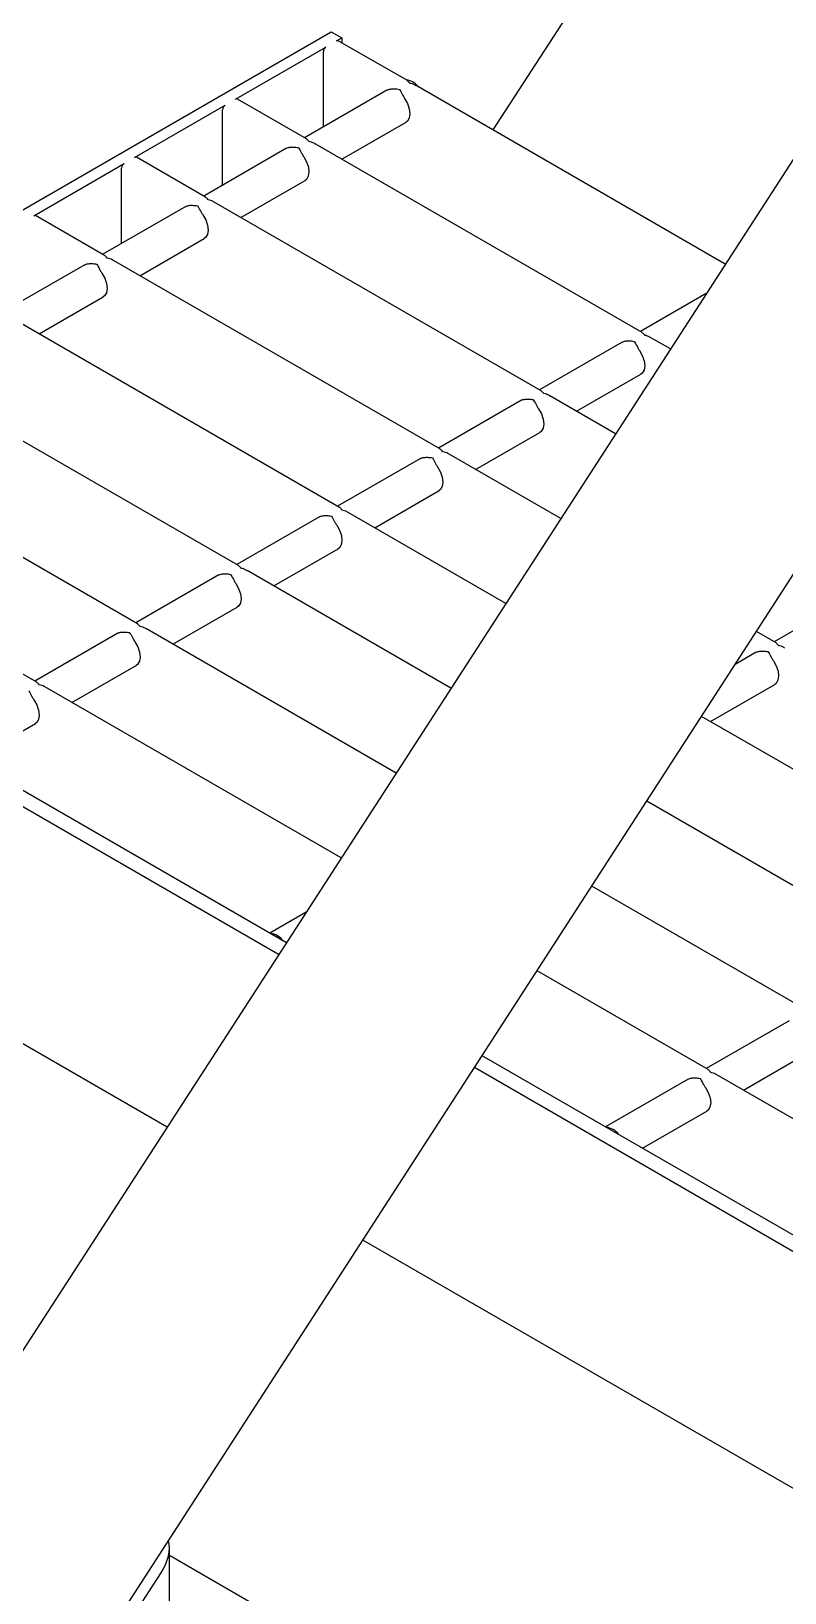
# Model space of a CAD drawing. Header units: millimetres. Extents: x 1293 to 41893, y 1011 to 26911.
# Drawn here: x 35353.7 to 35515, y 8872.2 to 9206.4 of the extents above; entities that cross this region are included whole.
import ezdxf

# ---------------------------------------------------------------- set-up
doc = ezdxf.new("R2010")
doc.units = ezdxf.units.MM
doc.header["$LTSCALE"] = 50
doc.layers.add('PASILLOS', color=2, linetype='Continuous')

msp = doc.modelspace()

# ---------------------------------------------------------------- linework, layer by layer
at = {"layer": 'PASILLOS', "linetype": 'Continuous', "lineweight": 25}
for p, q in [((37170.2453604, 11735.6994003), (35094.1686555, 8525.5678811)), ((35142.7899983, 8511.7793827), (37204.1287586, 11699.1223698)), ((35495.5782999, 9251.8586684), (35452.5226743, 9185.2839505)), ((35219.7956523, 9091.9096086), (35417.922553, 9206.2858338)), ((35417.922553, 9206.2858338), (35420.1711525, 9204.9877449)), ((35419.0486205, 9204.339721), (35420.1711525, 9204.9877449)), ((35434.2173419, 9195.8513939), (35419.4454633, 9204.379018)), ((35420.1711525, 9204.9877449), (35420.1711525, 9203.9600865)), ((35397.4535794, 9191.8731691), (35416.8035565, 9203.0436731)), ((35416.2422905, 9185.9169381), (35416.2422905, 9202.0715318)), ((35502.2564639, 9156.5732449), (35436.0901227, 9194.7702606)), ((35412.6223008, 9183.3848421), (35397.8504222, 9191.9124661)), ((35429.973525, 9193.8438111), (35412.2391985, 9183.6060023)), ((35429.973525, 9193.8438111), (35430.2739407, 9193.9712326)), ((35375.8585383, 9179.4066172), (35395.2085154, 9190.5771212)), ((35394.6472494, 9173.4503862), (35394.6472494, 9189.60498)), ((35420.1773436, 9179.0234087), (35433.9419524, 9186.9695482)), ((35408.3784839, 9181.3772592), (35390.6441574, 9171.1394505)), ((35408.3784839, 9181.3772592), (35408.6788996, 9181.5046807)), ((35484.4643498, 9141.91131), (35414.4950816, 9182.3037087)), ((35354.2634972, 9166.9400654), (35373.6134743, 9178.1105694)), ((35391.0272597, 9170.9182902), (35376.2553811, 9179.4459142)), ((35373.0522083, 9160.9838344), (35373.0522083, 9177.1384281)), ((35398.5823025, 9166.5568568), (35412.3469113, 9174.5029963)), ((35386.7834428, 9168.9107073), (35369.0491163, 9158.6728986)), ((35386.7834428, 9168.9107073), (35387.0838585, 9169.0381289)), ((35462.8693087, 9129.4447581), (35392.9000405, 9169.8371569)), ((35369.4322186, 9158.4517383), (35354.66034, 9166.9793624)), ((35376.9872614, 9154.090305), (35390.7518702, 9162.0364445)), ((35365.1884017, 9156.4441554), (35347.4540752, 9146.2063467)), ((35365.1884017, 9156.4441554), (35365.4888174, 9156.571577)), ((35441.2742676, 9116.9782063), (35371.3049994, 9157.370605)), ((35355.3922204, 9141.6237531), (35369.1568291, 9149.5698926)), ((35498.1815379, 9150.2723946), (35484.0812475, 9142.1324702)), ((35419.6792265, 9104.5116544), (35349.7099583, 9144.9040531)), ((35490.5151534, 9138.4182554), (35486.3371306, 9140.8301767)), ((35480.2205328, 9139.9037271), (35462.4862064, 9129.6659184)), ((35480.2205328, 9139.9037271), (35480.5209485, 9140.0311487)), ((35398.0841854, 9092.0451025), (35328.1149172, 9132.4375013)), ((35470.4243515, 9125.0833247), (35484.1889603, 9133.0294643)), ((35458.6254917, 9127.4371752), (35458.9259074, 9127.5645968)), ((35478.773843, 9120.2632659), (35464.7420895, 9128.3636248)), ((35458.6254917, 9127.4371752), (35440.8911653, 9117.1993665)), ((35376.4891443, 9079.5785507), (35306.5198761, 9119.9709494)), ((35448.8293104, 9112.6167729), (35462.5939192, 9120.5629124)), ((35437.0304506, 9114.9706234), (35419.2961242, 9104.7328146)), ((35437.0304506, 9114.9706234), (35437.3308663, 9115.0980449)), ((35467.0325325, 9102.1082764), (35443.1470484, 9115.8970729)), ((35354.8941032, 9067.1119988), (35284.924835, 9107.5043975)), ((35427.2342693, 9100.150221), (35440.9988781, 9108.0963605)), ((35408.3259803, 9011.333329), (35246.6851345, 9104.646603)), ((35406.6737794, 9008.7786151), (35243.4819617, 9102.9872462)), ((35415.4354095, 9102.5040715), (35397.7010831, 9092.2662628)), ((35415.4354095, 9102.5040715), (35415.7358252, 9102.6314931)), ((35455.2912221, 9083.9532869), (35421.5520073, 9103.430521)), ((35405.6392282, 9087.6836691), (35419.403837, 9095.6298087)), ((35443.5499116, 9065.7982975), (35399.9569662, 9090.9639692)), ((35393.8403684, 9090.0375196), (35376.106042, 9079.7997109)), ((35393.8403684, 9090.0375196), (35394.1407841, 9090.1649412)), ((35530.4675407, 9085.9636432), (35512.7332143, 9075.7258344)), ((35384.0441871, 9075.2171173), (35397.8087959, 9083.1632568)), ((35372.2453273, 9077.5709678), (35354.5110009, 9067.333159)), ((35372.2453273, 9077.5709678), (35372.5457431, 9077.6983893)), ((35431.8086012, 9047.643308), (35378.3619251, 9078.4974173)), ((35513.1163166, 9075.5046742), (35508.9292422, 9077.9218207)), ((35362.449146, 9062.7505654), (35376.2137548, 9070.6967049)), ((35508.8724996, 9073.4970913), (35504.3965817, 9070.9131989)), ((35508.8724996, 9073.4970913), (35509.1729153, 9073.6245129)), ((35382.8095234, 8971.8785332), (35222.0442519, 9064.6863489)), ((35420.0672907, 9029.4883185), (35356.766884, 9066.0308654)), ((35499.0763183, 9058.6766889), (35512.8409271, 9066.6228284)), ((35340.8541049, 9050.2840135), (35354.6187137, 9058.2301531)), ((35563.3633244, 9021.5645902), (35497.1879318, 9059.7668313)), ((35541.7682834, 9009.0980384), (35485.4466213, 9041.6118418)), ((35520.1732423, 8996.6314865), (35473.7053109, 9023.4568523)), ((35412.5774321, 9017.9071321), (35404.7580088, 9013.3930751)), ((35498.5782012, 8984.1649346), (35461.9640004, 9005.3018628)), ((35515.9294253, 8994.6239036), (35498.1950989, 8984.3860949)), ((35644.194294, 8875.1694498), (35450.22269, 8987.1468733)), ((35506.133244, 8979.8035012), (35519.8978527, 8987.7496408)), ((35642.5420931, 8872.6147359), (35448.5704891, 8984.5921594)), ((35494.3343842, 8982.1573517), (35476.6000578, 8971.919543)), ((35494.3343842, 8982.1573517), (35494.6347999, 8982.2847733)), ((35570.4202501, 8942.6914025), (35500.450982, 8983.0838013)), ((35484.5382029, 8967.3369494), (35498.3028116, 8975.2830889)), ((35618.6778371, 8835.714654), (35424.7062331, 8947.6920775)), ((35383.2922084, 7937.1577537), (35383.2922084, 8881.9106983)), ((35415.3988737, 8861.6349002), (35383.2922084, 8880.1696835)), ((35363.1870089, 8848.1420399), (35381.5067314, 8876.4688924))]:
    msp.add_line(p, q, dxfattribs=at)
at = {"layer": 'PASILLOS', "linetype": 'Continuous', "lineweight": 25, "flags": 128}
for points in [[(35433.6415367, 9192.0271608), (35434.2498199, 9190.9532973), (35434.6364187, 9189.8265662), (35434.7639424, 9188.7559423), (35434.6200571, 9187.8449736), (35434.2186792, 9187.1817665), (35433.9419524, 9186.9695482)], [(35412.0464956, 9179.5606089), (35412.6547788, 9178.4867454), (35413.0413776, 9177.3600144), (35413.1689013, 9176.2893905), (35413.025016, 9175.3784217), (35412.6236381, 9174.7152147), (35412.3469113, 9174.5029963)], [(35390.4514545, 9167.0940571), (35391.0597377, 9166.0201935), (35391.4463365, 9164.8934625), (35391.5738602, 9163.8228386), (35391.4299749, 9162.9118698), (35391.028597, 9162.2486628), (35390.7518702, 9162.0364445)], [(35368.8564134, 9154.6275052), (35369.4646966, 9153.5536417), (35369.8512954, 9152.4269106), (35369.9788191, 9151.3562867), (35369.8349338, 9150.445318), (35369.4335559, 9149.7821109), (35369.1568291, 9149.5698926)], [(35483.8885446, 9138.0870769), (35484.4968277, 9137.0132133), (35484.8834266, 9135.8864823), (35485.0109503, 9134.8158584), (35484.867065, 9133.9048896), (35484.465687, 9133.2416826), (35484.1889603, 9133.0294643)], [(35462.2935035, 9125.620525), (35462.9017866, 9124.5466614), (35463.2883855, 9123.4199304), (35463.4159092, 9122.3493065), (35463.2720239, 9121.4383377), (35462.8706459, 9120.7751307), (35462.5939192, 9120.5629124)], [(35440.6984624, 9113.1539731), (35441.3067455, 9112.0801096), (35441.6933444, 9110.9533786), (35441.8208681, 9109.8827546), (35441.6769828, 9108.9717859), (35441.2756048, 9108.3085788), (35440.9988781, 9108.0963605)], [(35419.1034213, 9100.6874212), (35419.7117044, 9099.6135577), (35420.0983033, 9098.4868267), (35420.225827, 9097.4162028), (35420.0819417, 9096.505234), (35419.6805637, 9095.842027), (35419.403837, 9095.6298087)], [(35397.5083802, 9088.2208694), (35398.1166633, 9087.1470058), (35398.5032622, 9086.0202748), (35398.6307859, 9084.9496509), (35398.4869006, 9084.0386821), (35398.0855226, 9083.3754751), (35397.8087959, 9083.1632568)], [(35375.9133391, 9075.7543175), (35376.5216222, 9074.680454), (35376.9082211, 9073.553723), (35377.0357448, 9072.483099), (35376.8918595, 9071.5721303), (35376.4904815, 9070.9089232), (35376.2137548, 9070.6967049)], [(35512.5405114, 9071.680441), (35513.1487945, 9070.6065775), (35513.5353934, 9069.4798465), (35513.662917, 9068.4092226), (35513.5190318, 9067.4982538), (35513.1176538, 9066.8350468), (35512.8409271, 9066.6228284)], [(35354.318298, 9063.2877656), (35354.9265811, 9062.2139021), (35355.31318, 9061.0871711), (35355.4407037, 9060.0165472), (35355.2968184, 9059.1055784), (35354.8954404, 9058.4423714), (35354.6187137, 9058.2301531)], [(35498.0023959, 8980.3407015), (35498.6106791, 8979.2668379), (35498.9972779, 8978.1401069), (35499.1248016, 8977.069483), (35498.9809163, 8976.1585142), (35498.5795384, 8975.4953072), (35498.3028116, 8975.2830889)]]:
    msp.add_lwpolyline(points, dxfattribs=at)
at = {"layer": 'PASILLOS', "linetype": 'Continuous', "lineweight": 25}
for centre, radius, start, end in [((35419.2811258, 9204.0151714), 0.3992382, 65.692880955, 125.617577474), ((35417.4608683, 9202.0160798), 1.2198388, 122.605478341, 177.394521514), ((35433.6739887, 9192.3512382), 3.6366978, 35.264662608, 84.740713925), ((35397.6860847, 9191.5486195), 0.3992382, 65.692880954, 125.617577476), ((35395.8658272, 9189.5495279), 1.2198388, 122.605478341, 177.394521514), ((35374.2707861, 9177.0829761), 1.2198388, 122.60547834, 177.394521515), ((35376.0910436, 9179.0820677), 0.3992382, 65.692880954, 125.617577477), ((35354.4960025, 9166.6155158), 0.3992382, 65.692880955, 125.617577475), ((35404.5977579, 9009.6717591), 3.6366978, 35.264662608, 84.740713925), ((35476.4398069, 8968.198227), 3.6366978, 35.264662608, 84.740713925)]:
    msp.add_arc(centre, radius, start, end, dxfattribs=at)
msp.add_ellipse((35377.1962084, 8878.9573043), major_axis=(4.5287142, 6.5268131), ratio=0.6252181078, start_param=4.7643820231, end_param=5.7924525007, dxfattribs=at)
for points, knots in [([(35434.7640687, 9195.2673858), (35434.7625705, 9195.269649), (35434.5882205, 9195.5330099), (35434.3992042, 9195.6842425), (35434.2118122, 9195.8341756)], [0, 0, 0, 0, 0.0085933525, 1, 1, 1, 1]), ([(35436.0726763, 9194.7451444), (35435.9961519, 9194.7993583), (35435.6073284, 9195.0748212), (35435.1313808, 9195.1859835), (35434.7679914, 9195.2665165), (35434.7640687, 9195.2673858)], [0, 0, 0, 0, 0.1951000564, 0.9913114514, 1, 1, 1, 1]), ([(35430.2739407, 9193.9712326), (35430.3705633, 9193.9954697), (35430.6874387, 9194.0749557), (35431.4615794, 9194.1304914), (35432.1516173, 9194.0520639), (35432.5150813, 9193.9722), (35432.5190047, 9193.9713379)], [0, 0, 0, 0, 0.1723614537, 0.5652622383, 0.9953071929, 1, 1, 1, 1]), ([(35432.5190047, 9193.9713379), (35432.5205033, 9193.9690701), (35432.708089, 9193.6851851), (35432.9873025, 9193.1573119), (35433.3758194, 9192.4316243), (35433.575724, 9192.1273381), (35433.6415367, 9192.0271608)], [0, 0, 0, 0, 0.0046971273, 0.5879730072, 0.8643521995, 1, 1, 1, 1]), ([(35408.6788996, 9181.5046807), (35408.7755222, 9181.5289178), (35409.0923976, 9181.6084038), (35409.8665383, 9181.6639395), (35410.5565762, 9181.585512), (35410.9200402, 9181.5056482), (35410.9239636, 9181.5047861)], [0, 0, 0, 0, 0.1723614537, 0.5652622383, 0.9953071929, 1, 1, 1, 1]), ([(35410.9239636, 9181.5047861), (35410.9254622, 9181.5025182), (35411.1130479, 9181.2186332), (35411.3922614, 9180.69076), (35411.7807783, 9179.9650724), (35411.9806829, 9179.6607862), (35412.0464956, 9179.5606089)], [0, 0, 0, 0, 0.00469712726, 0.5879730072, 0.8643521995, 1, 1, 1, 1]), ([(35413.1690276, 9182.800834), (35413.1675294, 9182.8030971), (35412.9931794, 9183.066458), (35412.8041631, 9183.2176907), (35412.6167711, 9183.3676237)], [0, 0, 0, 0, 0.0085933525, 1, 1, 1, 1]), ([(35414.4776352, 9182.2785925), (35414.4011108, 9182.3328064), (35414.0122873, 9182.6082694), (35413.5363397, 9182.7194316), (35413.1729503, 9182.7999646), (35413.1690276, 9182.800834)], [0, 0, 0, 0, 0.1951000564, 0.9913114514, 1, 1, 1, 1]), ([(35391.5739865, 9170.3342821), (35391.5724883, 9170.3365452), (35391.3981383, 9170.5999062), (35391.209122, 9170.7511388), (35391.02173, 9170.9010719)], [0, 0, 0, 0, 0.0085933525, 1, 1, 1, 1]), ([(35387.0838585, 9169.0381289), (35387.1804811, 9169.062366), (35387.4973565, 9169.1418519), (35388.2714972, 9169.1973877), (35388.9615351, 9169.1189601), (35389.3249991, 9169.0390963), (35389.3289225, 9169.0382342)], [0, 0, 0, 0, 0.1723614537, 0.5652622383, 0.9953071929, 1, 1, 1, 1]), ([(35389.3289225, 9169.0382342), (35389.3304211, 9169.0359663), (35389.5180068, 9168.7520813), (35389.7972203, 9168.2242081), (35390.1857372, 9167.4985206), (35390.3856418, 9167.1942344), (35390.4514545, 9167.0940571)], [0, 0, 0, 0, 0.00469712726, 0.5879730072, 0.8643521995, 1, 1, 1, 1]), ([(35392.8825941, 9169.8120407), (35392.8060697, 9169.8662545), (35392.4172462, 9170.1417175), (35391.9412986, 9170.2528798), (35391.5779092, 9170.3334128), (35391.5739865, 9170.3342821)], [0, 0, 0, 0, 0.1951000564, 0.9913114514, 1, 1, 1, 1]), ([(35369.9789454, 9157.8677302), (35369.9774472, 9157.8699934), (35369.8030972, 9158.1333543), (35369.6140809, 9158.2845869), (35369.4266889, 9158.43452)], [0, 0, 0, 0, 0.0085933525, 1, 1, 1, 1]), ([(35371.287553, 9157.3454888), (35371.2110286, 9157.3997027), (35370.8222051, 9157.6751656), (35370.3462575, 9157.7863279), (35369.9828681, 9157.8668609), (35369.9789454, 9157.8677302)], [0, 0, 0, 0, 0.1951000564, 0.9913114514, 1, 1, 1, 1]), ([(35365.4888174, 9156.571577), (35365.58544, 9156.5958141), (35365.9023154, 9156.6753001), (35366.6764561, 9156.7308358), (35367.366494, 9156.6524083), (35367.729958, 9156.5725444), (35367.7338814, 9156.5716823)], [0, 0, 0, 0, 0.1723614537, 0.5652622383, 0.9953071929, 1, 1, 1, 1]), ([(35367.7338814, 9156.5716823), (35367.73538, 9156.5694145), (35367.9229657, 9156.2855295), (35368.2021792, 9155.7576563), (35368.5906961, 9155.0319687), (35368.7906007, 9154.7276825), (35368.8564134, 9154.6275052)], [0, 0, 0, 0, 0.00469712726, 0.5879730072, 0.8643521995, 1, 1, 1, 1]), ([(35485.0110766, 9141.3273019), (35485.0095783, 9141.329565), (35484.8352284, 9141.5929259), (35484.6462121, 9141.7441586), (35484.4588201, 9141.8940916)], [0, 0, 0, 0, 0.0085933525, 1, 1, 1, 1]), ([(35486.3196842, 9140.8050604), (35486.2431598, 9140.8592743), (35485.8543363, 9141.1347373), (35485.3783887, 9141.2458995), (35485.0149992, 9141.3264326), (35485.0110766, 9141.3273019)], [0, 0, 0, 0, 0.1951000565, 0.9913114514, 1, 1, 1, 1]), ([(35480.5209485, 9140.0311487), (35480.6175711, 9140.0553858), (35480.9344466, 9140.1348717), (35481.7085873, 9140.1904075), (35482.3986252, 9140.1119799), (35482.7620891, 9140.0321161), (35482.7660126, 9140.031254)], [0, 0, 0, 0, 0.1723614537, 0.5652622384, 0.9953071929, 1, 1, 1, 1]), ([(35482.7660126, 9140.031254), (35482.7675111, 9140.0289861), (35482.9550968, 9139.7451011), (35483.2343103, 9139.2172279), (35483.6228273, 9138.4915403), (35483.8227319, 9138.1872542), (35483.8885446, 9138.0870769)], [0, 0, 0, 0, 0.0046971273, 0.5879730073, 0.8643521995, 1, 1, 1, 1]), ([(35458.9259074, 9127.5645968), (35459.0225301, 9127.5888339), (35459.3394055, 9127.6683199), (35460.1135462, 9127.7238556), (35460.8035841, 9127.6454281), (35461.167048, 9127.5655642), (35461.1709715, 9127.5647021)], [0, 0, 0, 0, 0.1723614537, 0.5652622384, 0.9953071929, 1, 1, 1, 1]), ([(35461.1709715, 9127.5647021), (35461.17247, 9127.5624343), (35461.3600557, 9127.2785492), (35461.6392692, 9126.750676), (35462.0277862, 9126.0249885), (35462.2276908, 9125.7207023), (35462.2935035, 9125.620525)], [0, 0, 0, 0, 0.0046971273, 0.5879730073, 0.8643521995, 1, 1, 1, 1]), ([(35463.4160355, 9128.86075), (35463.4145373, 9128.8630132), (35463.2401873, 9129.1263741), (35463.051171, 9129.2776067), (35462.863779, 9129.4275398)], [0, 0, 0, 0, 0.0085933525, 1, 1, 1, 1]), ([(35464.7246431, 9128.3385086), (35464.6481187, 9128.3927225), (35464.2592952, 9128.6681854), (35463.7833476, 9128.7793477), (35463.4199581, 9128.8598807), (35463.4160355, 9128.86075)], [0, 0, 0, 0, 0.1951000565, 0.9913114514, 1, 1, 1, 1]), ([(35437.3308663, 9115.0980449), (35437.427489, 9115.122282), (35437.7443644, 9115.201768), (35438.5185051, 9115.2573037), (35439.208543, 9115.1788762), (35439.5720069, 9115.0990124), (35439.5759304, 9115.0981503)], [0, 0, 0, 0, 0.1723614537, 0.5652622384, 0.9953071929, 1, 1, 1, 1]), ([(35439.5759304, 9115.0981503), (35439.5774289, 9115.0958824), (35439.7650146, 9114.8119974), (35440.0442281, 9114.2841242), (35440.4327451, 9113.5584366), (35440.6326497, 9113.2541504), (35440.6984624, 9113.1539731)], [0, 0, 0, 0, 0.0046971273, 0.5879730073, 0.8643521995, 1, 1, 1, 1]), ([(35441.8209944, 9116.3941981), (35441.8194962, 9116.3964613), (35441.6451462, 9116.6598222), (35441.4561299, 9116.8110549), (35441.2687379, 9116.9609879)], [0, 0, 0, 0, 0.0085933525, 1, 1, 1, 1]), ([(35443.129602, 9115.8719567), (35443.0530776, 9115.9261706), (35442.6642541, 9116.2016336), (35442.1883065, 9116.3127958), (35441.824917, 9116.3933288), (35441.8209944, 9116.3941981)], [0, 0, 0, 0, 0.1951000565, 0.9913114514, 1, 1, 1, 1]), ([(35420.2259533, 9103.9276463), (35420.2244551, 9103.9299094), (35420.0501051, 9104.1932703), (35419.8610888, 9104.344503), (35419.6736968, 9104.494436)], [0, 0, 0, 0, 0.0085933525, 1, 1, 1, 1]), ([(35415.7358252, 9102.6314931), (35415.8324479, 9102.6557302), (35416.1493233, 9102.7352161), (35416.923464, 9102.7907519), (35417.6135019, 9102.7123243), (35417.9769658, 9102.6324605), (35417.9808893, 9102.6315984)], [0, 0, 0, 0, 0.1723614537, 0.5652622384, 0.9953071929, 1, 1, 1, 1]), ([(35417.9808893, 9102.6315984), (35417.9823878, 9102.6293305), (35418.1699735, 9102.3454455), (35418.449187, 9101.8175723), (35418.837704, 9101.0918847), (35419.0376086, 9100.7875985), (35419.1034213, 9100.6874212)], [0, 0, 0, 0, 0.0046971273, 0.5879730073, 0.8643521995, 1, 1, 1, 1]), ([(35421.5345609, 9103.4054048), (35421.4580365, 9103.4596187), (35421.069213, 9103.7350817), (35420.5932654, 9103.8462439), (35420.2298759, 9103.926777), (35420.2259533, 9103.9276463)], [0, 0, 0, 0, 0.1951000565, 0.9913114514, 1, 1, 1, 1]), ([(35398.6309122, 9091.4610944), (35398.629414, 9091.4633576), (35398.455064, 9091.7267185), (35398.2660477, 9091.8779511), (35398.0786557, 9092.0278842)], [0, 0, 0, 0, 0.0085933525, 1, 1, 1, 1]), ([(35399.9395198, 9090.938853), (35399.8629954, 9090.9930669), (35399.4741719, 9091.2685298), (35398.9982243, 9091.3796921), (35398.6348348, 9091.4602251), (35398.6309122, 9091.4610944)], [0, 0, 0, 0, 0.1951000565, 0.9913114514, 1, 1, 1, 1]), ([(35394.1407841, 9090.1649412), (35394.2374068, 9090.1891783), (35394.5542822, 9090.2686643), (35395.3284229, 9090.3242), (35396.0184608, 9090.2457725), (35396.3819247, 9090.1659086), (35396.3858482, 9090.1650465)], [0, 0, 0, 0, 0.1723614537, 0.5652622384, 0.9953071929, 1, 1, 1, 1]), ([(35396.3858482, 9090.1650465), (35396.3873467, 9090.1627787), (35396.5749324, 9089.8788936), (35396.8541459, 9089.3510204), (35397.2426629, 9088.6253329), (35397.4425675, 9088.3210467), (35397.5083802, 9088.2208694)], [0, 0, 0, 0, 0.0046971273, 0.5879730073, 0.8643521995, 1, 1, 1, 1]), ([(35372.5457431, 9077.6983893), (35372.6423657, 9077.7226264), (35372.9592411, 9077.8021124), (35373.7333818, 9077.8576481), (35374.4234197, 9077.7792206), (35374.7868836, 9077.6993568), (35374.7908071, 9077.6984947)], [0, 0, 0, 0, 0.1723614537, 0.5652622384, 0.9953071929, 1, 1, 1, 1]), ([(35374.7908071, 9077.6984947), (35374.7923056, 9077.6962268), (35374.9798913, 9077.4123418), (35375.2591048, 9076.8844686), (35375.6476218, 9076.158781), (35375.8475264, 9075.8544948), (35375.9133391, 9075.7543175)], [0, 0, 0, 0, 0.0046971273, 0.5879730073, 0.8643521995, 1, 1, 1, 1]), ([(35377.0358711, 9078.9945425), (35377.0343729, 9078.9968057), (35376.8600229, 9079.2601666), (35376.6710066, 9079.4113993), (35376.4836146, 9079.5613323)], [0, 0, 0, 0, 0.0085933525, 1, 1, 1, 1]), ([(35378.3444787, 9078.4723011), (35378.2679543, 9078.526515), (35377.8791308, 9078.8019779), (35377.4031832, 9078.9131402), (35377.0397937, 9078.9936732), (35377.0358711, 9078.9945425)], [0, 0, 0, 0, 0.1951000565, 0.9913114514, 1, 1, 1, 1]), ([(35513.6630434, 9074.9206661), (35513.6615451, 9074.9229292), (35513.4871952, 9075.1862901), (35513.2981789, 9075.3375228), (35513.1107868, 9075.4874558)], [0, 0, 0, 0, 0.0085933525, 1, 1, 1, 1]), ([(35514.9716509, 9074.3984246), (35514.8951266, 9074.4526385), (35514.5063031, 9074.7281015), (35514.0303555, 9074.8392637), (35513.666966, 9074.9197967), (35513.6630434, 9074.9206661)], [0, 0, 0, 0, 0.1951000565, 0.9913114514, 1, 1, 1, 1]), ([(35509.1729153, 9073.6245129), (35509.2695379, 9073.6487499), (35509.5864134, 9073.7282359), (35510.3605541, 9073.7837716), (35511.050592, 9073.7053441), (35511.4140559, 9073.6254803), (35511.4179793, 9073.6246182)], [0, 0, 0, 0, 0.1723614537, 0.5652622384, 0.9953071929, 1, 1, 1, 1]), ([(35511.4179793, 9073.6246182), (35511.4194779, 9073.6223503), (35511.6070636, 9073.3384653), (35511.8862771, 9072.8105921), (35512.2747941, 9072.0849045), (35512.4746986, 9071.7806183), (35512.5405114, 9071.680441)], [0, 0, 0, 0, 0.0046971273, 0.5879730074, 0.8643521995, 1, 1, 1, 1]), ([(35353.195766, 9065.2319428), (35353.1972645, 9065.2296749), (35353.3848502, 9064.9457899), (35353.6640637, 9064.4179167), (35354.0525807, 9063.6922291), (35354.2524853, 9063.3879429), (35354.318298, 9063.2877656)], [0, 0, 0, 0, 0.0046971273, 0.5879730073, 0.8643521995, 1, 1, 1, 1]), ([(35355.44083, 9066.5279907), (35355.4393318, 9066.5302538), (35355.2649818, 9066.7936147), (35355.0759655, 9066.9448474), (35354.8885735, 9067.0947804)], [0, 0, 0, 0, 0.0085933525, 1, 1, 1, 1]), ([(35356.7494376, 9066.0057492), (35356.6729132, 9066.0599631), (35356.2840897, 9066.3354261), (35355.8081421, 9066.4465883), (35355.4447526, 9066.5271214), (35355.44083, 9066.5279907)], [0, 0, 0, 0, 0.1951000565, 0.9913114514, 1, 1, 1, 1]), ([(35499.124928, 8983.5809265), (35499.1234297, 8983.5831897), (35498.9490797, 8983.8465506), (35498.7600634, 8983.9977832), (35498.5726714, 8984.1477163)], [0, 0, 0, 0, 0.0085933525, 1, 1, 1, 1]), ([(35494.6347999, 8982.2847733), (35494.7314225, 8982.3090104), (35495.048298, 8982.3884964), (35495.8224386, 8982.4440321), (35496.5124765, 8982.3656046), (35496.8759405, 8982.2857407), (35496.8798639, 8982.2848786)], [0, 0, 0, 0, 0.1723614537, 0.5652622384, 0.9953071929, 1, 1, 1, 1]), ([(35496.8798639, 8982.2848786), (35496.8813625, 8982.2826108), (35497.0689482, 8981.9987257), (35497.3481617, 8981.4708525), (35497.7366786, 8980.745165), (35497.9365832, 8980.4408788), (35498.0023959, 8980.3407015)], [0, 0, 0, 0, 0.0046971273, 0.5879730074, 0.8643521995, 1, 1, 1, 1]), ([(35500.4335355, 8983.0586851), (35500.3570111, 8983.112899), (35499.9681876, 8983.3883619), (35499.49224, 8983.4995242), (35499.1288506, 8983.5800572), (35499.124928, 8983.5809265)], [0, 0, 0, 0, 0.1951000566, 0.9913114514, 1, 1, 1, 1])]:
    msp.add_open_spline(points, degree=3, knots=knots, dxfattribs=at)

doc.saveas('drawing.dxf')
